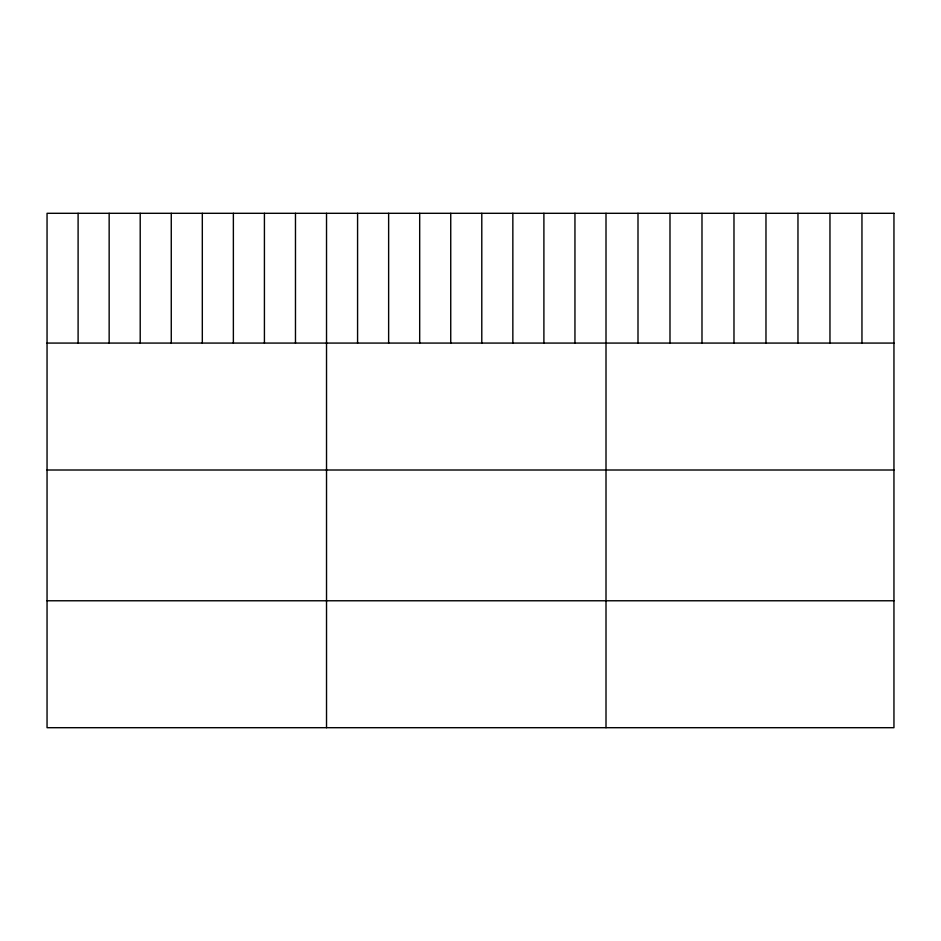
<?xml version="1.0" encoding="UTF-8"?>
<svg xmlns="http://www.w3.org/2000/svg" width="941" height="941" viewBox="0 0 941 941"><rect width="100%" height="100%" fill="white"/><g stroke="black" fill="none" stroke-linecap="round" stroke-linejoin="round"><path stroke-width="1.41" d="M47.05 343.077L893.95 343.077M47.05 470.006L893.95 470.006M47.05 600.77L893.95 600.77M861.956 213.301L861.956 343.077M829.962 213.301L829.962 343.077M797.968 213.301L797.968 343.077M765.974 213.301L765.974 343.077M733.98 213.301L733.98 343.077M701.986 213.301L701.986 343.077M669.992 213.301L669.992 343.077M637.998 213.301L637.998 343.077M606.004 213.301L606.004 727.699M574.951 213.301L574.951 343.077M543.898 213.301L543.898 343.077M512.845 213.301L512.845 343.077M481.792 213.301L481.792 343.077M450.739 213.301L450.739 343.077M419.686 213.301L419.686 343.077M388.633 213.301L388.633 343.077M357.58 213.301L357.58 343.077M326.527 213.301L326.527 727.699M295.474 213.301L295.474 343.077M264.421 213.301L264.421 343.077M233.368 213.301L233.368 343.077M202.315 213.301L202.315 343.077M171.262 213.301L171.262 343.077M140.209 213.301L140.209 343.077M109.156 213.301L109.156 343.077M78.103 213.301L78.103 343.077M893.95 213.301L47.05 213.301L47.05 727.699L893.95 727.699L893.95 213.301"/></g></svg>
